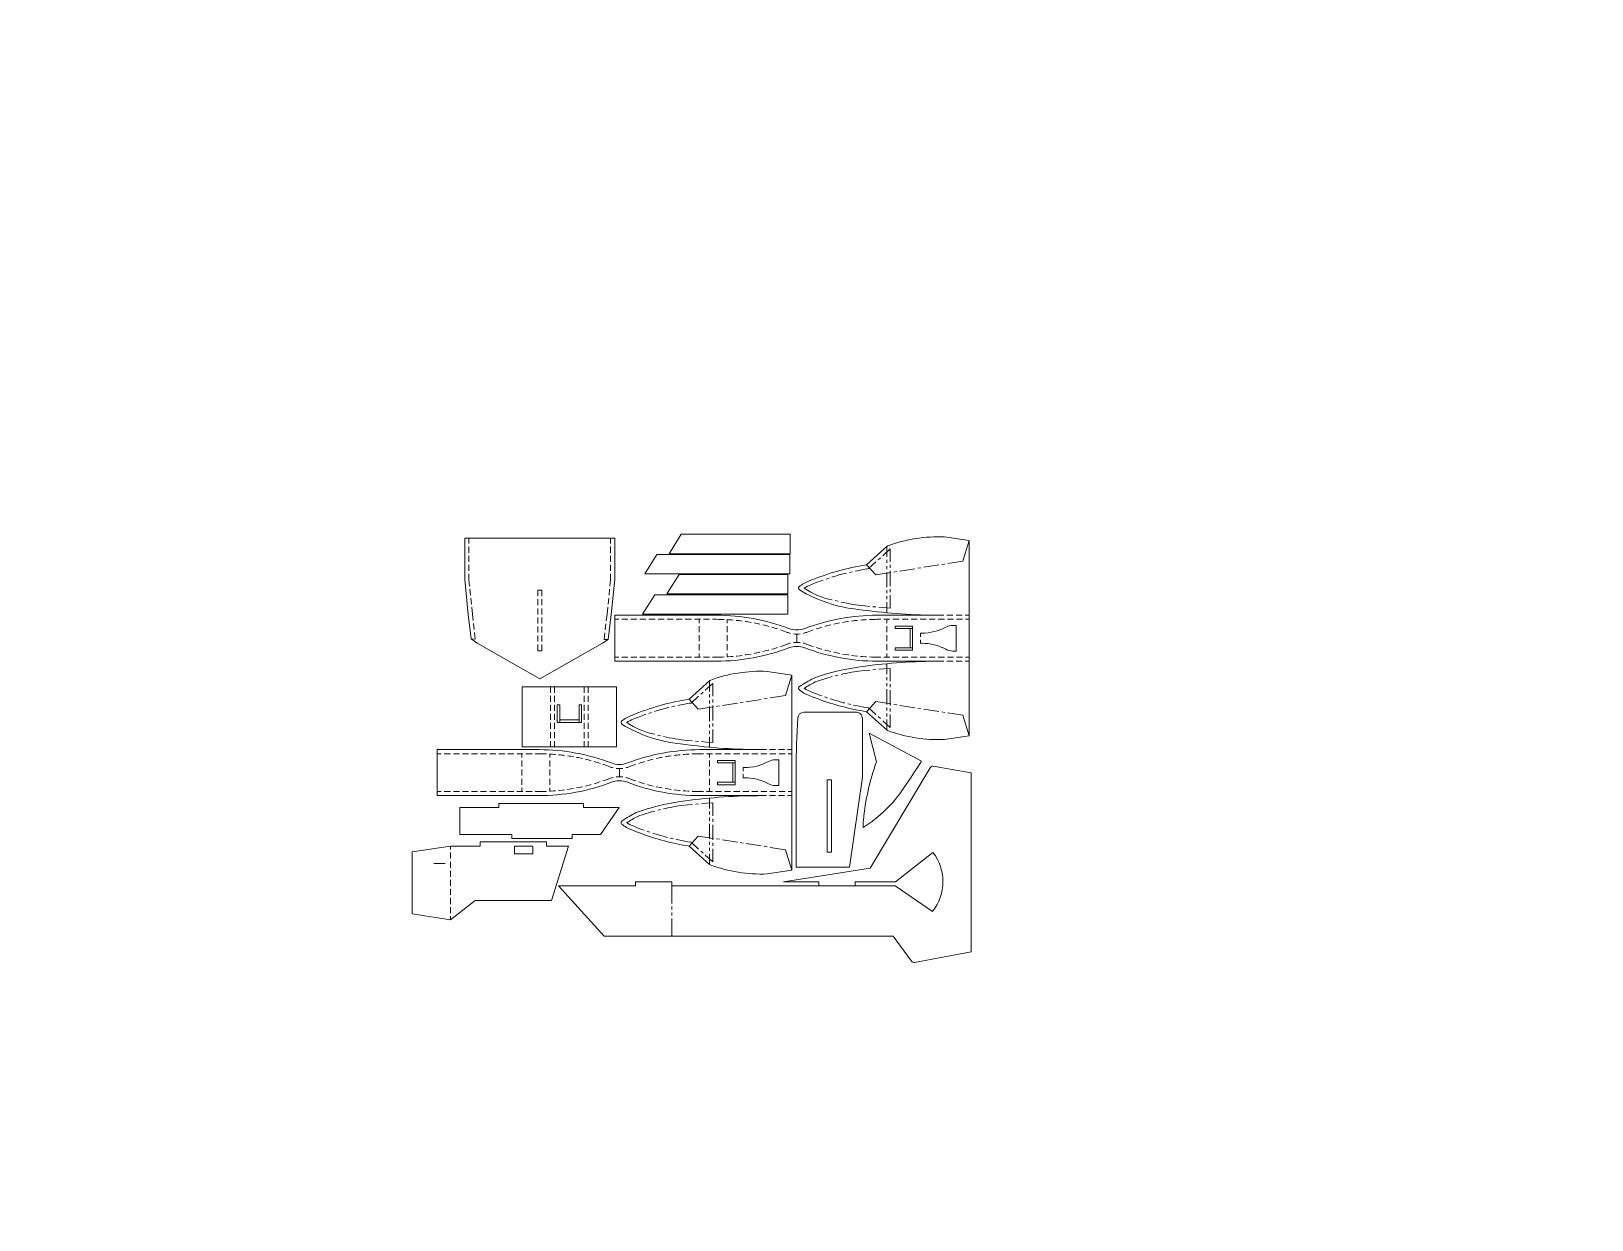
# Paper-space layout 'Layout1' of a CAD drawing. Header units: inches. Extents: x 1.05 to 9.45, y 0.8 to 7.2.
# The model-space entities are those that its viewports show. They can reach past a viewport. Long polylines and large blocks are cut down to what shows.
import ezdxf

# ---------------------------------------------------------------- set-up
doc = ezdxf.new("R2010")
doc.units = ezdxf.units.IN
doc.header["$MEASUREMENT"] = 0
for name, color, linetype in [('PDF_01 CUT', 7, 'Continuous'), ('PDF_02 SCORE', 1, 'Continuous'), ('PDF_03 CREASE', 5, 'Continuous'), ('PDF_05 REFERENCE', 3, 'Continuous'), ('PDF_91 IMPORT', 7, 'Continuous')]:
    doc.layers.add(name, color=color, linetype=linetype)
doc.layers.add('PDF_23 NOTES', color=144, linetype='Continuous', true_color=0x007094)
doc.layers.get('0').off()

msp = doc.modelspace()

# ---------------------------------------------------------------- linework, layer by layer
at = {"layer": 'PDF_01 CUT', "color": 18, "lineweight": 0, "true_color": 0x000000}
for points in [[(6.025, 11.874), (8.613, 13.351), (8.856, 13.501), (8.977, 14.529), (9.125, 15.977), (9.126, 17.688), (2.925, 17.688), (2.925, 15.977), (3.073, 14.529), (3.191, 13.52), (3.438, 13.351)], [(11.871, 17.847), (11.371, 17.047), (16.371, 17.047), (16.371, 17.847)], [(10.363, 16.208), (16.363, 16.208), (16.363, 17.008), (10.863, 17.008)], [(11.783, 16.187), (11.283, 15.387), (16.283, 15.387), (16.283, 16.187)], [(10.275, 14.548), (16.275, 14.548), (16.275, 15.348), (10.775, 15.348)], [(5.297, 9.063), (5.297, 11.536), (9.2, 11.536), (9.2, 9.063)], [(17.907, 7.705), (18.077, 7.705), (18.077, 4.705), (17.907, 4.705)], [(4.871, 5.442), (2.721, 5.442), (2.721, 6.552), (4.332, 6.552), (4.332, 6.722), (7.833, 6.722), (7.833, 6.552), (9.303, 6.552), (8.535, 5.442), (7.372, 5.442), (7.372, 5.272), (4.871, 5.272)], [(6.308, 4.961), (7.208, 4.961), (6.514, 2.716), (3.36, 2.716), (2.337, 1.918), (0.76, 2.157), (0.76, 4.727), (2.337, 4.961), (3.557, 4.961), (3.557, 5.131), (6.308, 5.131)], [(5.736, 4.961), (4.976, 4.961), (4.976, 4.641), (5.736, 4.641)]]:
    msp.add_lwpolyline(points, close=True, dxfattribs=at)
for points in [[(22.757, 9.365), (23.774, 9.517), (23.774, 17.587), (22.757, 17.739, 0.098758), (20.393, 17.367), (19.533, 16.589, 0.058742), (17.164, 15.918, 0.084087), (16.74, 15.678, 0.273463), (16.72, 15.616, 0.161172), (16.762, 15.547, 0.112047), (19.175, 14.745), (19.373, 14.717), (19.571, 14.692), (19.768, 14.667), (19.967, 14.644), (20.165, 14.624), (20.364, 14.604), (20.562, 14.587), (20.761, 14.571), (20.96, 14.557), (21.159, 14.544), (21.359, 14.533), (21.558, 14.524), (21.757, 14.517), (21.957, 14.51), (22.156, 14.506), (22.355, 14.504), (22.555, 14.503), (19.967, 14.503, 0.089931), (16.98, 13.952, -0.102971), (16.654, 13.893)], [(13.332, 14.503), (9.124, 14.503), (9.124, 12.601), (13.332, 12.601, 0.08976), (16.319, 13.152, -0.102971), (16.645, 13.211), (16.654, 13.212, -0.102971), (16.979, 13.151, 0.0898), (19.967, 12.601), (22.555, 12.601), (22.355, 12.6), (22.156, 12.597), (21.957, 12.593), (21.757, 12.587), (21.558, 12.58), (21.359, 12.571), (21.159, 12.56), (20.96, 12.547), (20.761, 12.533), (20.562, 12.517), (20.364, 12.499), (20.165, 12.48), (19.967, 12.459), (19.768, 12.436), (19.571, 12.412), (19.373, 12.386), (19.175, 12.358)], [(16.646, 13.893, -0.102971), (16.319, 13.952, 0.089931), (13.332, 14.503)], [(21.76, 13.343), (21.816, 13.343, -0.123801), (22.805, 13.094, 0.1238), (23.1, 13.02), (23.24, 13.02), (23.24, 14.084), (23.101, 14.084, 0.1238), (22.805, 14.01, -0.123801), (21.816, 13.761), (21.76, 13.761)], [(15.424, 3.809), (16.441, 3.96), (16.441, 12.03), (15.424, 12.182, 0.098758), (13.06, 11.811), (12.2, 11.033, 0.058742), (9.83, 10.362, 0.084087), (9.407, 10.122, 0.273463), (9.387, 10.059, 0.161172), (9.429, 9.991, 0.112047), (11.842, 9.189), (12.04, 9.161), (12.237, 9.135), (12.435, 9.111), (12.634, 9.088), (12.832, 9.067), (13.031, 9.048), (13.229, 9.031), (13.428, 9.014), (13.627, 9), (13.826, 8.988), (14.025, 8.977), (14.225, 8.968), (14.424, 8.96), (14.623, 8.954), (14.823, 8.95), (15.022, 8.947), (15.222, 8.946), (12.634, 8.946, 0.089931), (9.646, 8.396, -0.102971), (9.32, 8.336)], [(16.762, 11.556, 0.161172), (16.72, 11.488, 0.273463), (16.74, 11.426, 0.084087), (17.164, 11.185), (17.284, 11.136), (17.405, 11.089), (17.526, 11.043), (17.648, 10.998), (17.771, 10.955), (17.894, 10.914), (18.017, 10.874), (18.142, 10.835), (18.266, 10.798), (18.391, 10.763), (18.517, 10.729), (18.643, 10.697), (18.769, 10.666), (18.895, 10.637), (19.022, 10.609), (19.15, 10.583), (19.277, 10.559), (19.405, 10.536), (19.533, 10.515), (20.393, 9.737)], [(16.938, 10.491, 0.397519), (16.688, 10.255), (16.673, 9.986), (16.66, 9.716), (16.649, 9.447), (16.639, 9.177), (16.63, 8.908), (16.624, 8.638), (16.618, 8.368), (16.618, 4.084), (18.825, 4.084), (19.36, 7.802), (19.36, 10.241, 0.414214), (19.11, 10.491), (16.938, 10.491)], [(19.392, 5.725, 0.102947), (21.077, 7.367), (21.224, 7.585), (21.37, 7.804), (21.514, 8.024), (21.658, 8.245), (21.8, 8.467), (19.645, 9.622), (19.937, 8.447)], [(5.998, 8.946), (1.791, 8.946), (1.791, 7.044), (5.998, 7.044, 0.08976), (8.986, 7.595, -0.102971), (9.312, 7.655), (9.32, 7.655, -0.102971), (9.646, 7.595, 0.0898), (12.634, 7.044), (15.222, 7.044), (15.022, 7.043), (14.823, 7.041), (14.623, 7.037), (14.424, 7.031), (14.225, 7.023), (14.025, 7.014), (13.826, 7.003), (13.627, 6.99), (13.428, 6.976), (13.229, 6.96), (13.031, 6.943), (12.832, 6.923), (12.634, 6.903), (12.435, 6.88), (12.237, 6.856), (12.04, 6.83), (11.842, 6.802)], [(9.312, 8.336, -0.102971), (8.986, 8.396, 0.089931), (5.999, 8.947)], [(14.427, 7.786), (14.483, 7.787, -0.123801), (15.472, 7.538, 0.1238), (15.767, 7.463), (15.907, 7.463), (15.907, 8.527), (15.767, 8.528, 0.1238), (15.472, 8.453, -0.123801), (14.483, 8.205), (14.427, 8.205)], [(19.937, 8.447, 0.060065), (19.4, 6.029, 0.059247), (19.392, 5.725)], [(19.059, 3.316), (19.059, 3.486), (20.721, 3.486), (22.275, 4.691, -0.34582), (22.259, 2.261), (20.715, 3.316), (11.478, 3.316), (11.478, 3.486), (9.978, 3.486), (9.978, 3.316), (6.8, 3.316), (8.69, 1.236), (20.635, 1.236), (21.392, 0.2, 0.288332), (21.515, 0.151), (23.857, 0.586), (23.855, 7.986), (22.285, 8.257)], [(9.429, 6, 0.161172), (9.387, 5.932, 0.273463), (9.407, 5.869, 0.084087), (9.83, 5.629), (9.951, 5.58), (10.072, 5.532), (10.193, 5.487), (10.315, 5.442), (10.438, 5.399), (10.561, 5.357), (10.684, 5.317), (10.808, 5.279), (10.933, 5.242), (11.058, 5.207), (11.183, 5.173), (11.309, 5.14), (11.436, 5.109), (11.562, 5.08), (11.689, 5.053), (11.816, 5.027), (11.944, 5.002), (12.072, 4.979), (12.2, 4.958), (13.06, 4.18)]]:
    msp.add_lwpolyline(points, format="xyb", dxfattribs=at)
for points in [[(16.653, 13.892), (16.645, 13.892)], [(9.32, 8.336), (9.312, 8.336)], [(17.559, 3.316), (17.559, 3.486), (16.094, 3.486), (19.681, 4.041), (22.156, 8.197)], [(2.123, 4.24), (1.644, 4.24)]]:
    msp.add_lwpolyline(points, dxfattribs=at)
for centre, radius, start, end in [((20.53, 3.07), 9.386, 98.29468, 109.82481), ((19.402, 7.745), 4.636, 116.31772, 124.70034), ((22.507, 15.475), 6.114, 249.78514, 272.34559), ((22.264, 8.134), 0.125, 80.22217, 149.22729), ((13.197, -2.486), 9.386, 98.29468, 109.82481), ((12.068, 2.189), 4.636, 116.31772, 124.70034), ((15.174, 9.918), 6.114, 249.78514, 272.34559)]:
    msp.add_arc(centre, radius, start, end, dxfattribs=at)
at = {"layer": 'PDF_02 SCORE', "lineweight": 0}
for points in [[(3.095, 17.688), (3.095, 17.462)], [(8.956, 17.688), (8.956, 17.462)], [(3.095, 17.337), (3.095, 17.087)], [(3.095, 16.962), (3.095, 16.712)], [(8.956, 16.962), (8.955, 16.712)], [(8.956, 17.337), (8.956, 17.087)], [(3.095, 16.587), (3.095, 16.337)], [(3.095, 16.212), (3.095, 15.986), (3.124, 15.702)], [(8.955, 16.212), (8.955, 15.986), (8.926, 15.702)], [(8.955, 16.587), (8.955, 16.337)], [(3.137, 15.577), (3.162, 15.329)], [(5.94, 15.287), (5.94, 15.537), (6.11, 15.537), (6.11, 15.287)], [(8.913, 15.577), (8.888, 15.329)], [(3.175, 15.205), (3.2, 14.956)], [(5.94, 15.162), (5.94, 14.912)], [(6.11, 15.162), (6.11, 14.912)], [(8.876, 15.205), (8.85, 14.956)], [(3.213, 14.832), (3.242, 14.548), (3.273, 14.282)], [(5.94, 14.787), (5.94, 14.537)], [(5.94, 14.412), (5.94, 14.162)], [(6.11, 14.787), (6.11, 14.537)], [(6.11, 14.412), (6.11, 14.162)], [(8.837, 14.832), (8.808, 14.548), (8.776, 14.273)], [(9.124, 14.333), (9.29, 14.333)], [(9.415, 14.333), (9.665, 14.333)], [(9.79, 14.333), (10.04, 14.333)], [(10.165, 14.333), (10.415, 14.333)], [(10.54, 14.333), (10.79, 14.333)], [(10.915, 14.333), (11.165, 14.333)], [(11.29, 14.333), (11.54, 14.333)], [(11.665, 14.333), (11.915, 14.333)], [(12.04, 14.333), (12.29, 14.333)], [(12.415, 14.333), (12.665, 14.333)], [(12.619, 14.177), (12.619, 14.333)], [(12.79, 14.333), (13.04, 14.333)], [(13.165, 14.333), (13.331, 14.333)], [(13.769, 14.32), (13.769, 14.177)], [(20.121, 14.333), (19.967, 14.333)], [(20.496, 14.333), (20.246, 14.333)], [(20.369, 14.177), (20.369, 14.333)], [(20.871, 14.333), (20.621, 14.333)], [(21.246, 14.333), (20.996, 14.333)], [(21.621, 14.333), (21.371, 14.333)], [(21.996, 14.333), (21.746, 14.333)], [(22.371, 14.333), (22.121, 14.333)], [(22.746, 14.333), (22.496, 14.333)], [(22.555, 14.503), (22.727, 14.503)], [(22.852, 14.503), (23.102, 14.503)], [(23.121, 14.333), (22.871, 14.333)], [(23.227, 14.503), (23.477, 14.503)], [(23.496, 14.333), (23.246, 14.333)], [(23.602, 14.503), (23.774, 14.503)], [(23.774, 14.333), (23.621, 14.333)], [(3.331, 13.785), (3.363, 13.519), (3.191, 13.52)], [(3.288, 14.158), (3.317, 13.909)], [(5.94, 14.037), (5.94, 13.787)], [(5.94, 13.662), (5.94, 13.412)], [(6.11, 14.037), (6.11, 13.787)], [(6.11, 13.662), (6.11, 13.412)], [(8.718, 13.776), (8.686, 13.501), (8.856, 13.501)], [(8.761, 14.149), (8.732, 13.9)], [(12.619, 13.802), (12.619, 14.052)], [(12.619, 13.427), (12.619, 13.677)], [(13.769, 14.052), (13.769, 13.802)], [(13.769, 13.677), (13.769, 13.427)], [(20.369, 13.802), (20.369, 14.052)], [(20.369, 13.427), (20.369, 13.677)], [(21.76, 13.761), (21.76, 13.614)], [(6.11, 13.287), (6.11, 13.037), (5.94, 13.037), (5.94, 13.287)], [(12.619, 13.052), (12.619, 13.302)], [(12.619, 12.771), (12.619, 12.927)], [(13.769, 13.302), (13.769, 13.052)], [(13.769, 12.927), (13.769, 12.784)], [(14.511, 12.858), (14.524, 12.86), (14.643, 12.879), (14.758, 12.898)], [(14.881, 12.921), (14.996, 12.944), (15.113, 12.969), (15.126, 12.971)], [(15.247, 13), (15.346, 13.024), (15.461, 13.054), (15.49, 13.061)], [(15.61, 13.095), (15.692, 13.119), (15.806, 13.154), (15.849, 13.168)], [(15.968, 13.207), (16.034, 13.229), (16.146, 13.269), (16.259, 13.311)], [(17.04, 13.311), (17.152, 13.269), (17.265, 13.229), (17.331, 13.207)], [(17.45, 13.168), (17.492, 13.154), (17.607, 13.119), (17.689, 13.095)], [(17.809, 13.061), (17.837, 13.054), (17.953, 13.024), (18.051, 13)], [(18.173, 12.971), (18.186, 12.969), (18.303, 12.944), (18.418, 12.921)], [(18.541, 12.898), (18.656, 12.879), (18.775, 12.86), (18.788, 12.858)], [(20.369, 13.052), (20.369, 13.302)], [(20.369, 12.771), (20.369, 12.927)], [(21.76, 13.489), (21.76, 13.343)], [(9.124, 12.771), (9.29, 12.771)], [(9.415, 12.771), (9.665, 12.771)], [(9.79, 12.771), (10.04, 12.771)], [(10.165, 12.771), (10.415, 12.771)], [(10.54, 12.771), (10.79, 12.771)], [(10.915, 12.771), (11.165, 12.771)], [(11.29, 12.771), (11.54, 12.771)], [(11.665, 12.771), (11.915, 12.771)], [(12.04, 12.771), (12.29, 12.771)], [(12.415, 12.771), (12.665, 12.771)], [(12.79, 12.771), (13.04, 12.771)], [(13.165, 12.771), (13.331, 12.771), (13.451, 12.772), (13.571, 12.775), (13.64, 12.778)], [(13.765, 12.784), (13.81, 12.786), (13.929, 12.794), (14.014, 12.801)], [(14.139, 12.813), (14.168, 12.815), (14.287, 12.829), (14.387, 12.841)], [(18.912, 12.841), (19.012, 12.829), (19.131, 12.815), (19.16, 12.812)], [(19.284, 12.801), (19.369, 12.794), (19.489, 12.786), (19.534, 12.784)], [(19.658, 12.778), (19.728, 12.775), (19.848, 12.772), (19.968, 12.771)], [(20.121, 12.771), (19.967, 12.771)], [(20.496, 12.771), (20.246, 12.771)], [(20.871, 12.771), (20.621, 12.771)], [(21.246, 12.771), (20.996, 12.771)], [(21.621, 12.771), (21.371, 12.771)], [(21.996, 12.771), (21.746, 12.771)], [(22.371, 12.771), (22.121, 12.771)], [(22.746, 12.771), (22.496, 12.771)], [(22.555, 12.601), (22.727, 12.601)], [(22.852, 12.601), (23.102, 12.601)], [(23.121, 12.771), (22.871, 12.771)], [(23.227, 12.601), (23.477, 12.601)], [(23.496, 12.771), (23.246, 12.771)], [(23.602, 12.601), (23.774, 12.601)], [(23.774, 12.771), (23.621, 12.771)], [(6.467, 11.536), (6.467, 11.3)], [(6.467, 11.175), (6.467, 10.925)], [(6.637, 11.536), (6.637, 11.3)], [(6.637, 11.175), (6.637, 10.925)], [(7.86, 11.536), (7.86, 11.3)], [(7.86, 11.175), (7.86, 10.925)], [(8.03, 11.536), (8.03, 11.3)], [(8.03, 11.175), (8.03, 10.925)], [(6.467, 10.8), (6.467, 10.55)], [(6.467, 10.425), (6.467, 10.175)], [(6.637, 10.8), (6.637, 10.55)], [(6.637, 10.425), (6.637, 10.175)], [(7.86, 10.8), (7.86, 10.55)], [(7.86, 10.425), (7.86, 10.175)], [(8.03, 10.8), (8.03, 10.55)], [(8.03, 10.425), (8.03, 10.175)], [(6.467, 10.05), (6.467, 9.8)], [(6.467, 9.675), (6.467, 9.425)], [(6.637, 10.05), (6.637, 9.8)], [(6.637, 9.675), (6.637, 9.425)], [(7.86, 10.05), (7.86, 9.8)], [(7.86, 9.675), (7.86, 9.425)], [(8.03, 10.05), (8.03, 9.8)], [(8.03, 9.675), (8.03, 9.425)], [(6.467, 9.3), (6.467, 9.063)], [(6.637, 9.3), (6.637, 9.063)], [(7.86, 9.3), (7.86, 9.063)], [(8.03, 9.3), (8.03, 9.063)], [(1.791, 8.776), (1.957, 8.776)], [(2.082, 8.776), (2.332, 8.776)], [(2.457, 8.776), (2.707, 8.776)], [(2.832, 8.776), (3.082, 8.776)], [(3.207, 8.776), (3.457, 8.776)], [(3.582, 8.776), (3.832, 8.776)], [(3.957, 8.776), (4.207, 8.776)], [(4.332, 8.776), (4.582, 8.776)], [(4.707, 8.776), (4.957, 8.776)], [(5.082, 8.776), (5.332, 8.776)], [(5.285, 8.621), (5.285, 8.776)], [(5.285, 8.246), (5.285, 8.496)], [(5.457, 8.776), (5.707, 8.776)], [(5.832, 8.776), (5.998, 8.776)], [(6.436, 8.764), (6.436, 8.621)], [(6.436, 8.496), (6.436, 8.246)], [(12.787, 8.776), (12.634, 8.776)], [(13.162, 8.776), (12.912, 8.776)], [(13.036, 8.621), (13.036, 8.776)], [(13.036, 8.246), (13.036, 8.496)], [(13.537, 8.776), (13.287, 8.776)], [(13.912, 8.776), (13.662, 8.776)], [(14.287, 8.776), (14.037, 8.776)], [(14.662, 8.776), (14.412, 8.776)], [(15.038, 8.776), (14.787, 8.776)], [(15.413, 8.776), (15.163, 8.776)], [(15.222, 8.946), (15.394, 8.946)], [(15.519, 8.946), (15.769, 8.946)], [(15.788, 8.776), (15.538, 8.776)], [(15.894, 8.946), (16.144, 8.946)], [(16.163, 8.776), (15.913, 8.776)], [(16.269, 8.946), (16.441, 8.946)], [(16.441, 8.776), (16.288, 8.776)], [(5.285, 7.871), (5.285, 8.121)], [(5.285, 7.496), (5.285, 7.746)], [(6.436, 8.121), (6.436, 7.871)], [(6.436, 7.746), (6.436, 7.496)], [(8.635, 7.651), (8.7, 7.673), (8.813, 7.713), (8.926, 7.754)], [(9.707, 7.754), (9.819, 7.713), (9.932, 7.673), (9.998, 7.651)], [(13.036, 7.871), (13.036, 8.121)], [(13.036, 7.496), (13.036, 7.746)], [(14.427, 8.205), (14.427, 8.058)], [(14.427, 7.933), (14.427, 7.786)], [(1.791, 7.214), (1.957, 7.214)], [(2.082, 7.214), (2.332, 7.214)], [(2.457, 7.214), (2.707, 7.214)], [(2.832, 7.214), (3.082, 7.214)], [(3.207, 7.214), (3.457, 7.214)], [(3.582, 7.214), (3.832, 7.214)], [(3.957, 7.214), (4.207, 7.214)], [(4.332, 7.214), (4.582, 7.214)], [(4.707, 7.214), (4.957, 7.214)], [(5.082, 7.214), (5.332, 7.214)], [(5.285, 7.214), (5.285, 7.37)], [(5.457, 7.214), (5.707, 7.214)], [(5.832, 7.214), (5.998, 7.214), (6.118, 7.215), (6.238, 7.218), (6.307, 7.221)], [(6.432, 7.227), (6.477, 7.23), (6.596, 7.238), (6.681, 7.245)], [(6.436, 7.37), (6.436, 7.227)], [(6.806, 7.256), (6.835, 7.259), (6.954, 7.272), (7.054, 7.285)], [(7.178, 7.302), (7.191, 7.304), (7.309, 7.322), (7.425, 7.342)], [(7.548, 7.364), (7.662, 7.387), (7.779, 7.412), (7.792, 7.415)], [(7.914, 7.443), (8.012, 7.468), (8.128, 7.498), (8.157, 7.505)], [(8.277, 7.539), (8.359, 7.563), (8.473, 7.598), (8.516, 7.611)], [(10.116, 7.611), (10.159, 7.598), (10.273, 7.563), (10.355, 7.539)], [(10.476, 7.505), (10.504, 7.498), (10.62, 7.467), (10.718, 7.443)], [(10.84, 7.415), (10.853, 7.412), (10.97, 7.387), (11.085, 7.364)], [(11.208, 7.342), (11.323, 7.322), (11.441, 7.304), (11.454, 7.302)], [(11.578, 7.285), (11.679, 7.272), (11.798, 7.259), (11.827, 7.256)], [(11.951, 7.245), (12.036, 7.238), (12.156, 7.23), (12.201, 7.227)], [(12.325, 7.221), (12.395, 7.218), (12.514, 7.215), (12.634, 7.214)], [(12.787, 7.214), (12.634, 7.214)], [(13.162, 7.214), (12.912, 7.214)], [(13.036, 7.214), (13.036, 7.37)], [(13.537, 7.214), (13.287, 7.214)], [(13.912, 7.214), (13.662, 7.214)], [(14.287, 7.214), (14.037, 7.214)], [(14.662, 7.214), (14.412, 7.214)], [(15.038, 7.214), (14.787, 7.214)], [(15.413, 7.214), (15.163, 7.214)], [(15.788, 7.214), (15.538, 7.214)], [(16.163, 7.214), (15.913, 7.214)], [(16.441, 7.214), (16.288, 7.214)], [(15.222, 7.044), (15.394, 7.044)], [(15.519, 7.044), (15.769, 7.044)], [(15.894, 7.044), (16.144, 7.044)], [(16.269, 7.044), (16.441, 7.044)], [(2.337, 4.961), (2.337, 4.815)], [(2.337, 4.69), (2.337, 4.44)], [(2.337, 4.315), (2.337, 4.065)], [(2.337, 3.94), (2.337, 3.69)], [(2.337, 3.565), (2.337, 3.315)], [(2.337, 3.19), (2.337, 2.94)], [(2.337, 2.815), (2.337, 2.565)], [(2.337, 2.44), (2.337, 2.19)], [(2.337, 2.065), (2.337, 1.918)]]:
    msp.add_lwpolyline(points, dxfattribs=at)
for points in [[(16.51, 13.729, 0.03544), (16.65, 13.723, 0.03544), (16.789, 13.729)], [(16.789, 13.375, 0.03544), (16.649, 13.381), (16.649, 13.722)], [(9.177, 8.173, 0.03544), (9.316, 8.166, 0.03544), (9.456, 8.173)], [(9.456, 7.819, 0.03544), (9.316, 7.825), (9.316, 8.166)]]:
    msp.add_lwpolyline(points, format="xyb", dxfattribs=at)
for centre, radius, start, end in [((13.307, 5.989), 8.344, 87.70961, 89.8295), ((13.307, 5.991), 8.343, 85.13315, 86.85242), ((13.307, 5.993), 8.34, 82.55643, 84.27613), ((13.307, 5.993), 8.341, 79.98026, 81.69993), ((19.992, 5.993), 8.341, 98.30007, 100.01974), ((19.992, 5.993), 8.34, 95.72387, 97.44357), ((19.992, 5.991), 8.343, 93.14758, 94.86685), ((19.992, 5.989), 8.344, 90.1705, 92.29039), ((13.307, 5.993), 8.34, 77.40404, 79.12377), ((13.307, 5.993), 8.34, 74.82756, 76.54735), ((13.308, 5.994), 8.34, 72.25129, 73.97119), ((13.307, 5.991), 8.342, 69.27434, 71.39466), ((16.627, 14.706), 0.984, 247.81856, 255.93754), ((16.673, 14.706), 0.984, 284.06246, 292.18144), ((19.992, 5.991), 8.342, 108.60534, 110.72566), ((19.992, 5.99), 8.343, 106.02906, 107.7428), ((19.991, 5.993), 8.34, 103.45265, 105.17244), ((19.992, 5.993), 8.34, 100.87623, 102.59596), ((16.627, 12.398), 0.984, 104.06246, 112.18144), ((16.627, 12.398), 0.984, 88.66516, 96.78403), ((16.673, 12.398), 0.984, 67.81856, 75.93754), ((5.974, 0.433), 8.344, 87.70961, 89.8295), ((5.974, 0.434), 8.343, 85.13315, 86.85242), ((5.974, 0.436), 8.34, 82.55643, 84.27613), ((5.974, 0.436), 8.341, 79.98026, 81.69993), ((5.974, 0.437), 8.34, 77.40404, 79.12377), ((5.974, 0.437), 8.34, 74.82756, 76.54735), ((5.974, 0.437), 8.34, 72.25129, 73.97119), ((12.659, 0.434), 8.343, 106.02906, 107.7428), ((12.658, 0.437), 8.34, 103.45265, 105.17244), ((12.658, 0.437), 8.34, 100.87623, 102.59596), ((12.659, 0.436), 8.341, 98.30007, 100.01974), ((12.659, 0.436), 8.34, 95.72387, 97.44357), ((12.659, 0.434), 8.343, 93.14758, 94.86685), ((12.659, 0.433), 8.344, 90.1705, 92.29039), ((5.974, 0.435), 8.342, 69.27434, 71.39466), ((9.294, 9.15), 0.984, 247.81856, 255.93754), ((9.294, 6.841), 0.984, 104.06246, 112.18144), ((9.294, 6.841), 0.984, 88.66516, 96.78403), ((9.339, 9.15), 0.984, 284.06246, 292.18144), ((9.339, 6.841), 0.984, 67.81856, 75.93754), ((12.659, 0.435), 8.342, 108.60534, 110.72566)]:
    msp.add_arc(centre, radius, start, end, dxfattribs=at)
at = {"layer": 'PDF_03 CREASE', "color": 4, "lineweight": 0}
for points in [[(20.369, 16.912), (20.369, 17.345)], [(20.369, 16.662), (20.369, 16.787)], [(20.369, 16.412), (20.369, 16.537)], [(20.369, 15.662), (20.369, 16.287)], [(20.369, 15.412), (20.369, 15.537)], [(20.369, 15.162), (20.369, 15.287)], [(20.369, 14.604), (20.369, 15.037)], [(20.369, 12.5), (20.369, 12.067)], [(13.036, 11.355), (13.036, 11.788)], [(20.369, 11.942), (20.369, 11.817)], [(20.369, 11.692), (20.369, 11.567)], [(13.036, 11.105), (13.036, 11.23)], [(13.036, 10.855), (13.036, 10.98)], [(20.369, 11.442), (20.369, 10.817)], [(13.036, 10.105), (13.036, 10.73)], [(20.369, 10.692), (20.369, 10.567)], [(20.369, 10.442), (20.369, 10.317)], [(13.036, 9.855), (13.036, 9.98)], [(13.036, 9.605), (13.036, 9.73)], [(20.369, 10.192), (20.369, 9.759)], [(13.036, 9.048), (13.036, 9.48)], [(13.036, 6.943), (13.036, 6.51)], [(13.036, 6.385), (13.036, 6.26)], [(13.036, 6.135), (13.036, 6.01)], [(13.036, 5.885), (13.036, 5.26)], [(13.036, 5.135), (13.036, 5.01)], [(13.036, 4.885), (13.036, 4.76)], [(13.036, 4.635), (13.036, 4.203)]]:
    msp.add_lwpolyline(points, dxfattribs=at)
at = {"layer": 'PDF_03 CREASE', "color": 1, "lineweight": 0}
for points in [[(11.478, 3.316), (11.478, 2.588)], [(11.478, 2.463), (11.478, 2.338)], [(11.478, 2.213), (11.478, 2.088)], [(11.478, 1.963), (11.478, 1.236)]]:
    msp.add_lwpolyline(points, dxfattribs=at)
at = {"layer": 'PDF_05 REFERENCE', "color": 4, "lineweight": 0}
for points in [[(22.882, 16.64), (23.507, 16.738), (23.774, 17.587)], [(20.012, 16.793), (20.105, 16.877)], [(20.198, 16.961), (20.508, 17.241), (20.508, 16.706)], [(18.943, 16.303), (18.821, 16.275)], [(19.533, 16.589), (19.911, 16.171), (20.536, 16.27)], [(20.508, 16.581), (20.508, 16.456)], [(20.508, 16.331), (20.508, 15.706)], [(20.659, 16.289), (20.783, 16.309)], [(20.906, 16.328), (21.524, 16.425)], [(21.647, 16.445), (21.771, 16.465)], [(21.894, 16.484), (22.512, 16.581)], [(22.635, 16.601), (22.759, 16.62)], [(17.979, 16.039), (17.86, 15.999)], [(20.508, 15.581), (20.508, 15.456)], [(18.233, 15.107), (18.234, 15.107), (18.353, 15.077), (18.354, 15.077)], [(18.476, 15.049), (18.593, 15.023), (18.713, 14.998), (18.833, 14.975), (18.954, 14.952), (19.075, 14.932), (19.196, 14.914), (19.458, 14.887), (19.665, 14.868)], [(19.789, 14.856), (19.914, 14.845)], [(20.038, 14.834), (20.245, 14.817), (20.508, 14.797), (20.508, 15.331)], [(19.914, 12.258), (19.789, 12.247)], [(20.508, 11.773), (20.508, 12.307), (20.245, 12.286), (20.038, 12.269)], [(12.864, 11.405), (13.174, 11.685), (13.174, 11.15)], [(15.549, 11.083), (16.174, 11.182), (16.441, 12.03)], [(19.665, 12.236), (19.458, 12.216), (19.196, 12.19)], [(20.508, 11.523), (20.508, 11.648)], [(12.2, 11.033), (12.578, 10.615), (13.203, 10.713)], [(12.679, 11.237), (12.772, 11.32)], [(13.174, 11.025), (13.174, 10.9)], [(14.561, 10.927), (15.178, 11.025)], [(15.302, 11.045), (15.425, 11.064)], [(17.794, 11.127), (17.83, 11.115), (17.912, 11.087)], [(18.031, 11.048), (18.079, 11.033), (18.204, 10.994), (18.33, 10.957), (18.456, 10.921), (18.583, 10.888), (18.632, 10.875)], [(20.508, 10.772), (20.508, 11.398)], [(10.645, 10.482), (10.527, 10.443)], [(11.61, 10.747), (11.488, 10.719)], [(13.174, 10.775), (13.174, 10.15)], [(13.326, 10.733), (13.449, 10.752)], [(13.573, 10.772), (14.191, 10.869)], [(14.314, 10.889), (14.437, 10.908)], [(18.753, 10.845), (18.838, 10.825), (18.875, 10.816)], [(18.996, 10.789), (19.094, 10.768), (19.222, 10.742), (19.351, 10.718), (19.48, 10.695), (19.61, 10.675), (19.92, 10.395)], [(19.533, 10.515), (19.911, 10.933), (20.536, 10.834)], [(20.198, 10.143), (20.508, 9.863), (20.508, 10.397)], [(20.508, 10.522), (20.508, 10.647)], [(20.659, 10.815), (20.783, 10.795)], [(20.906, 10.775), (21.524, 10.678)], [(21.647, 10.659), (21.771, 10.639)], [(21.894, 10.62), (22.512, 10.522)], [(22.635, 10.503), (22.759, 10.483)], [(22.882, 10.464), (23.507, 10.365), (23.774, 9.517)], [(12.705, 9.278), (12.912, 9.261), (13.174, 9.24), (13.174, 9.775)], [(13.174, 10.025), (13.174, 9.9)], [(20.012, 10.31), (20.105, 10.227)], [(10.9, 9.551), (10.901, 9.551), (11.02, 9.521), (11.021, 9.521)], [(11.143, 9.492), (11.259, 9.466), (11.379, 9.441), (11.5, 9.418), (11.621, 9.396), (11.742, 9.376), (11.863, 9.357), (12.125, 9.331), (12.331, 9.311)], [(12.456, 9.3), (12.581, 9.289)], [(12.331, 6.68), (12.125, 6.66), (11.863, 6.633)], [(12.581, 6.702), (12.456, 6.691)], [(13.174, 6.216), (13.174, 6.75), (12.912, 6.73), (12.705, 6.713)], [(13.174, 5.966), (13.174, 6.091)], [(13.174, 5.216), (13.174, 5.841)], [(10.46, 5.571), (10.496, 5.558), (10.579, 5.531)], [(10.698, 5.492), (10.746, 5.476), (10.871, 5.437), (10.997, 5.4), (11.123, 5.365), (11.25, 5.331), (11.298, 5.319)], [(11.42, 5.289), (11.504, 5.268), (11.541, 5.26)], [(11.663, 5.232), (11.761, 5.212), (11.889, 5.186), (12.018, 5.162), (12.147, 5.139), (12.276, 5.118), (12.586, 4.838)], [(12.2, 4.958), (12.578, 5.376), (13.203, 5.277)], [(13.326, 5.258), (13.449, 5.239)], [(13.573, 5.219), (14.191, 5.122)], [(12.679, 4.754), (12.772, 4.67)], [(12.864, 4.587), (13.174, 4.306), (13.174, 4.841)], [(13.174, 4.966), (13.174, 5.091)], [(14.314, 5.102), (14.437, 5.083)], [(14.561, 5.063), (15.178, 4.966)], [(15.302, 4.947), (15.425, 4.927)], [(15.549, 4.907), (16.174, 4.809), (16.441, 3.96)]]:
    msp.add_lwpolyline(points, dxfattribs=at)
for points in [[(19.065, 16.33, -0.013375), (19.61, 16.429), (19.92, 16.709)], [(17.742, 15.958, 0.013375), (17.225, 15.76, 0.059247), (16.953, 15.623, 0.107877), (18.112, 15.14)], [(11.732, 10.774, -0.013375), (12.276, 10.873), (12.586, 11.153)], [(16.953, 11.48, 0.031913), (17.096, 11.399), (17.217, 11.348), (17.338, 11.298), (17.46, 11.25), (17.583, 11.203), (17.676, 11.169)], [(10.409, 10.402, 0.013375), (9.892, 10.204, 0.059247), (9.62, 10.067, 0.107877), (10.779, 9.583)], [(9.62, 5.924, 0.031913), (9.763, 5.842), (9.883, 5.791), (10.005, 5.742), (10.127, 5.693), (10.25, 5.647), (10.343, 5.613)]]:
    msp.add_lwpolyline(points, format="xyb", dxfattribs=at)
for centre, radius, start, end in [((21.194, 6.205), 10.346, 103.94706, 107.41338), ((19.402, 7.745), 4.466, 116.43864, 123.23906), ((20.53, 3.071), 9.216, 105.21056, 109.76445), ((20.531, 3.068), 9.219, 103.65618, 104.43047), ((20.53, 3.07), 9.217, 98.31671, 102.87591), ((13.86, 0.649), 10.346, 103.94706, 107.41338), ((13.197, -2.489), 9.219, 103.65618, 104.43047), ((13.197, -2.486), 9.217, 98.31671, 102.87591), ((12.068, 2.189), 4.466, 116.43864, 123.23906), ((13.197, -2.486), 9.216, 105.21056, 109.76445)]:
    msp.add_arc(centre, radius, start, end, dxfattribs=at)
at = {"layer": 'PDF_23 NOTES', "color": 4, "lineweight": 0}
for points in [[(21.434, 13.952), (20.709, 13.952), (20.709, 14.052), (21.434, 14.052), (21.434, 13.052), (20.709, 13.052), (20.709, 13.152), (21.434, 13.152)], [(21.334, 13.152), (21.334, 13.952)], [(7.649, 10.072), (7.649, 10.797), (7.749, 10.797), (7.749, 10.072), (6.749, 10.072), (6.749, 10.797), (6.849, 10.797), (6.849, 10.072)], [(6.849, 10.172), (7.649, 10.172)], [(14.101, 8.396), (13.376, 8.396), (13.376, 8.496), (14.101, 8.496), (14.101, 7.496), (13.376, 7.496), (13.376, 7.596), (14.101, 7.596)], [(14.001, 7.596), (14.001, 8.396)]]:
    msp.add_lwpolyline(points, dxfattribs=at)
at = {"layer": 'PDF_91 IMPORT', "color": 1, "lineweight": 0}
for points in [[(13.769, 12.613), (13.769, 12.613)], [(6.436, 7.057), (6.436, 7.057)]]:
    msp.add_lwpolyline(points, dxfattribs=at)
at = {"layer": 'PDF_91 IMPORT', "lineweight": 0}
for centre in [(81.4, -370.521), (74.067, -376.077)]:
    msp.add_arc(centre, 392.023, 99.08006, 99.08036, dxfattribs=at)

psp = doc.layouts.get("Layout1")

# ---------------------------------------------------------------- viewports
at = {"layer": '0'}
psp.add_viewport(center=(5.25, 4), size=(8.4, 6.4), view_center_point=(17.2552, 14.0779), view_height=49.132695, dxfattribs=at)

doc.saveas('drawing.dxf')
